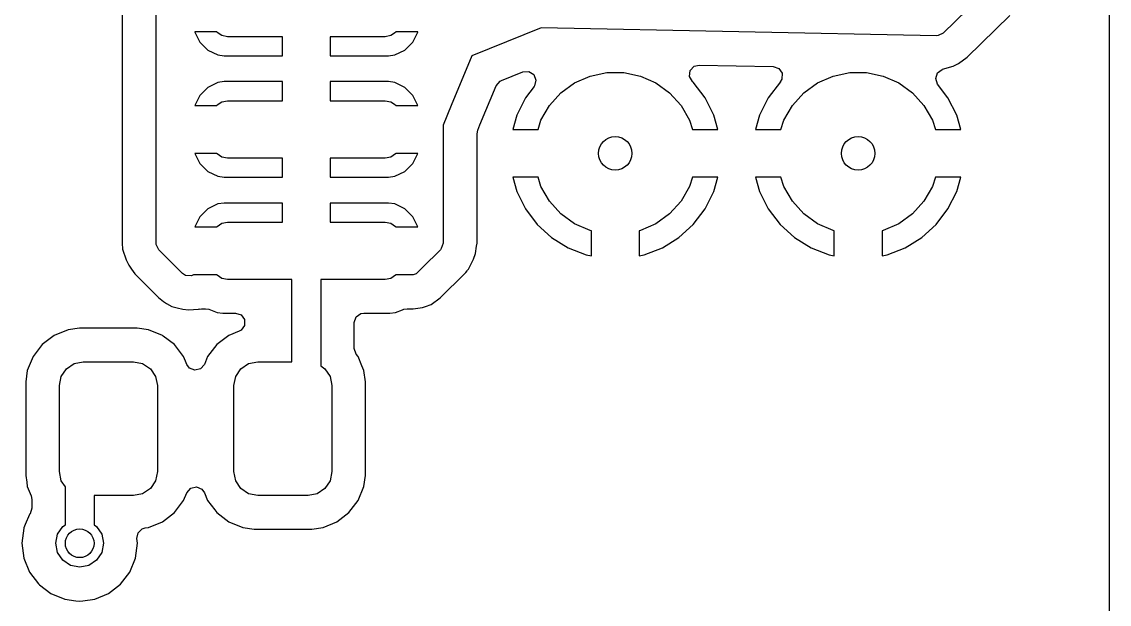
# Model space of a CAD drawing. Extents: x 0.22 to 1.78, y 0.22 to 2.18.
# Drawn here: x 1.3305 to 1.7782, y 0.4631 to 0.703 of the extents above; entities that cross this region are included whole.
import ezdxf

# ---------------------------------------------------------------- set-up
doc = ezdxf.new("R2010")
doc.units = 0
doc.header["$MEASUREMENT"] = 0
doc.layers.add('BLACK', color=7, linetype='CONTINUOUS')

msp = doc.modelspace()

# ---------------------------------------------------------------- linework, layer by layer
at = {"layer": 'BLACK', "linetype": 'CONTINUOUS'}
for p, q in [((1.77817, 1.3355), (1.77817, 0.286386)), ((1.37183, 0.768071), (1.37183, 0.611576)), ((1.38583, 0.698819), (1.38583, 0.718504)), ((1.72718, 0.715389), (1.70983, 0.698382)), ((1.71963, 0.688389), (1.73719, 0.705601)), ((1.38583, 0.668504), (1.38583, 0.698819)), ((1.41082, 0.698819), (1.40176, 0.698819)), ((1.40176, 0.698819), (1.40177, 0.69877)), ((1.40177, 0.69877), (1.40379, 0.694638)), ((1.41098, 0.69858), (1.41082, 0.698819)), ((1.4129, 0.6973), (1.41098, 0.69858)), ((1.48429, 0.69858), (1.48238, 0.6973)), ((1.48445, 0.698819), (1.48429, 0.69858)), ((1.49351, 0.698819), (1.48445, 0.698819)), ((1.49149, 0.694638), (1.49351, 0.69877)), ((1.49351, 0.69877), (1.49351, 0.698819)), ((1.54426, 0.70046), (1.51575, 0.688976)), ((1.70703, 0.697268), (1.54426, 0.70046)), ((1.54426, 0.70046), (1.54426, 0.70046)), ((1.40379, 0.694638), (1.40704, 0.691386)), ((1.41516, 0.69685), (1.4129, 0.6973)), ((1.4378, 0.69685), (1.41516, 0.69685)), ((1.4378, 0.688976), (1.4378, 0.69685)), ((1.48012, 0.69685), (1.45748, 0.69685)), ((1.45748, 0.69685), (1.45748, 0.688976)), ((1.48238, 0.6973), (1.48012, 0.69685)), ((1.48824, 0.691386), (1.49149, 0.694638)), ((1.70768, 0.69731), (1.70703, 0.697268)), ((1.70983, 0.698382), (1.70768, 0.69731)), ((1.40704, 0.691386), (1.41117, 0.689367)), ((1.4841, 0.689367), (1.48824, 0.691386)), ((1.41117, 0.689367), (1.41385, 0.688976)), ((1.41385, 0.688976), (1.4378, 0.688976)), ((1.4378, 0.688976), (1.4378, 0.688976)), ((1.4378, 0.688976), (1.4378, 0.688976)), ((1.45748, 0.688976), (1.48143, 0.688976)), ((1.45748, 0.688976), (1.45748, 0.688976)), ((1.48143, 0.688976), (1.4841, 0.689367)), ((1.48143, 0.688976), (1.48143, 0.688976)), ((1.51575, 0.688976), (1.50727, 0.668504)), ((1.51575, 0.688976), (1.51575, 0.688976)), ((1.51575, 0.688976), (1.51575, 0.688976)), ((1.51575, 0.688976), (1.51575, 0.688976)), ((1.60733, 0.684676), (1.60933, 0.685185)), ((1.60933, 0.685185), (1.63981, 0.684588)), ((1.71391, 0.684778), (1.71607, 0.68585)), ((1.71607, 0.68585), (1.71963, 0.688389)), ((1.52795, 0.678801), (1.5368, 0.682366)), ((1.5368, 0.682366), (1.5392, 0.682532)), ((1.5392, 0.682532), (1.54124, 0.681253)), ((1.54124, 0.681253), (1.54214, 0.679018)), ((1.55807, 0.6778), (1.56446, 0.680646)), ((1.56446, 0.680646), (1.57131, 0.6821)), ((1.57131, 0.6821), (1.5783, 0.6821)), ((1.5783, 0.6821), (1.58514, 0.680646)), ((1.58514, 0.680646), (1.59154, 0.6778)), ((1.60544, 0.680502), (1.6057, 0.682896)), ((1.60663, 0.678408), (1.60544, 0.680502)), ((1.6057, 0.682896), (1.60733, 0.684676)), ((1.63981, 0.684588), (1.64208, 0.683799)), ((1.64208, 0.683799), (1.64346, 0.681822)), ((1.64346, 0.681822), (1.64341, 0.679414)), ((1.65807, 0.6778), (1.66446, 0.680646)), ((1.66446, 0.680646), (1.67131, 0.6821)), ((1.67131, 0.6821), (1.6783, 0.6821)), ((1.6783, 0.6821), (1.68514, 0.680646)), ((1.68514, 0.680646), (1.69154, 0.6778)), ((1.70674, 0.679631), (1.70744, 0.681936)), ((1.70744, 0.681936), (1.70936, 0.683387)), ((1.70936, 0.683387), (1.7095, 0.683431)), ((1.7095, 0.683433), (1.71391, 0.684778)), ((1.7095, 0.683431), (1.7095, 0.683433)), ((1.7095, 0.683433), (1.7095, 0.683433)), ((1.41117, 0.677956), (1.40704, 0.675936)), ((1.41385, 0.678346), (1.41117, 0.677956)), ((1.4378, 0.678346), (1.41385, 0.678346)), ((1.41385, 0.678346), (1.41385, 0.678346)), ((1.4378, 0.670472), (1.4378, 0.678346)), ((1.45748, 0.678346), (1.45748, 0.670472)), ((1.48143, 0.678346), (1.45748, 0.678346)), ((1.45748, 0.678346), (1.45748, 0.678346)), ((1.4841, 0.677956), (1.48143, 0.678346)), ((1.48824, 0.675936), (1.4841, 0.677956)), ((1.51912, 0.660551), (1.5258, 0.676678)), ((1.5258, 0.676678), (1.52737, 0.678509)), ((1.52737, 0.678509), (1.52795, 0.678801)), ((1.54136, 0.676402), (1.53782, 0.671715)), ((1.54156, 0.676682), (1.54136, 0.676402)), ((1.54214, 0.679018), (1.54156, 0.676682)), ((1.55241, 0.673688), (1.55807, 0.6778)), ((1.59154, 0.6778), (1.5972, 0.673688)), ((1.60694, 0.67812), (1.60663, 0.678408)), ((1.61178, 0.671715), (1.60694, 0.67812)), ((1.64277, 0.678263), (1.63782, 0.671715)), ((1.64341, 0.679414), (1.64274, 0.678284)), ((1.64274, 0.678284), (1.64277, 0.678263)), ((1.65241, 0.673688), (1.65807, 0.6778)), ((1.69154, 0.6778), (1.6972, 0.673688)), ((1.70752, 0.677354), (1.70674, 0.679631)), ((1.71178, 0.671715), (1.70752, 0.677354)), ((1.40379, 0.672685), (1.40177, 0.668553)), ((1.40704, 0.675936), (1.40379, 0.672685)), ((1.49149, 0.672685), (1.48824, 0.675936)), ((1.49351, 0.668553), (1.49149, 0.672685)), ((1.53782, 0.671715), (1.53425, 0.66453)), ((1.53782, 0.671715), (1.53782, 0.671715)), ((1.54773, 0.668489), (1.55241, 0.673688)), ((1.5972, 0.673688), (1.60188, 0.668489)), ((1.61536, 0.66453), (1.61178, 0.671715)), ((1.61178, 0.671715), (1.61178, 0.671715)), ((1.63782, 0.671715), (1.63425, 0.66453)), ((1.63782, 0.671715), (1.63782, 0.671715)), ((1.64773, 0.668489), (1.65241, 0.673688)), ((1.6972, 0.673688), (1.70188, 0.668489)), ((1.71536, 0.66453), (1.71178, 0.671715)), ((1.71178, 0.671715), (1.71178, 0.671715)), ((1.38583, 0.648819), (1.38583, 0.668504)), ((1.40177, 0.668553), (1.40176, 0.668504)), ((1.40176, 0.668504), (1.41082, 0.668504)), ((1.40176, 0.668504), (1.40176, 0.668504)), ((1.41082, 0.668504), (1.41098, 0.668743)), ((1.41098, 0.668743), (1.4129, 0.670023)), ((1.4129, 0.670023), (1.41516, 0.670472)), ((1.41516, 0.670472), (1.4378, 0.670472)), ((1.45748, 0.670472), (1.48012, 0.670472)), ((1.48012, 0.670472), (1.48238, 0.670023)), ((1.48238, 0.670023), (1.48429, 0.668743)), ((1.48429, 0.668743), (1.48445, 0.668504)), ((1.48445, 0.668504), (1.49351, 0.668504)), ((1.49351, 0.668504), (1.49351, 0.668553)), ((1.49351, 0.668504), (1.49351, 0.668504)), ((1.50727, 0.668504), (1.50394, 0.660462)), ((1.54423, 0.66243), (1.54773, 0.668489)), ((1.60188, 0.668489), (1.60537, 0.66243)), ((1.64423, 0.66243), (1.64773, 0.668489)), ((1.70188, 0.668489), (1.70537, 0.66243)), ((1.53425, 0.66453), (1.53258, 0.658661)), ((1.61703, 0.658661), (1.61536, 0.66453)), ((1.63425, 0.66453), (1.63258, 0.658661)), ((1.71703, 0.658661), (1.71536, 0.66453)), ((1.50394, 0.660462), (1.50394, 0.611851)), ((1.51793, 0.656903), (1.51823, 0.658394)), ((1.51823, 0.658394), (1.51912, 0.660551)), ((1.53258, 0.658661), (1.54301, 0.658661)), ((1.54301, 0.658661), (1.54423, 0.66243)), ((1.60537, 0.66243), (1.6066, 0.658661)), ((1.6066, 0.658661), (1.61703, 0.658661)), ((1.63258, 0.658661), (1.64301, 0.658661)), ((1.64301, 0.658661), (1.64423, 0.66243)), ((1.70537, 0.66243), (1.7066, 0.658661)), ((1.7066, 0.658661), (1.71703, 0.658661)), ((1.51793, 0.611851), (1.51793, 0.656903)), ((1.38583, 0.618504), (1.38583, 0.648819)), ((1.41082, 0.648819), (1.40176, 0.648819)), ((1.40176, 0.648819), (1.40177, 0.64877)), ((1.40177, 0.64877), (1.40379, 0.644638)), ((1.41098, 0.64858), (1.41082, 0.648819)), ((1.4129, 0.6473), (1.41098, 0.64858)), ((1.41516, 0.64685), (1.4129, 0.6473)), ((1.4378, 0.64685), (1.41516, 0.64685)), ((1.4378, 0.638976), (1.4378, 0.64685)), ((1.48012, 0.64685), (1.45748, 0.64685)), ((1.45748, 0.64685), (1.45748, 0.638976)), ((1.48238, 0.6473), (1.48012, 0.64685)), ((1.48429, 0.64858), (1.48238, 0.6473)), ((1.48445, 0.648819), (1.48429, 0.64858)), ((1.49351, 0.648819), (1.48445, 0.648819)), ((1.49149, 0.644638), (1.49351, 0.64877)), ((1.49351, 0.64877), (1.49351, 0.648819)), ((1.40379, 0.644638), (1.40704, 0.641386)), ((1.40704, 0.641386), (1.41117, 0.639367)), ((1.4841, 0.639367), (1.48824, 0.641386)), ((1.48824, 0.641386), (1.49149, 0.644638)), ((1.41117, 0.639367), (1.41385, 0.638976)), ((1.41385, 0.638976), (1.4378, 0.638976)), ((1.4378, 0.638976), (1.4378, 0.638976)), ((1.4378, 0.638976), (1.4378, 0.638976)), ((1.45748, 0.638976), (1.48143, 0.638976)), ((1.45748, 0.638976), (1.45748, 0.638976)), ((1.48143, 0.638976), (1.4841, 0.639367)), ((1.48143, 0.638976), (1.48143, 0.638976)), ((1.53258, 0.638976), (1.53425, 0.633107)), ((1.54301, 0.638976), (1.53258, 0.638976)), ((1.54423, 0.635208), (1.54301, 0.638976)), ((1.6066, 0.638976), (1.60537, 0.635208)), ((1.61703, 0.638976), (1.6066, 0.638976)), ((1.61536, 0.633107), (1.61703, 0.638976)), ((1.63258, 0.638976), (1.63425, 0.633107)), ((1.64301, 0.638976), (1.63258, 0.638976)), ((1.64423, 0.635208), (1.64301, 0.638976)), ((1.7066, 0.638976), (1.70537, 0.635208)), ((1.71703, 0.638976), (1.7066, 0.638976)), ((1.71536, 0.633107), (1.71703, 0.638976)), ((1.53425, 0.633107), (1.53782, 0.625923)), ((1.54773, 0.629149), (1.54423, 0.635208)), ((1.60537, 0.635208), (1.60188, 0.629149)), ((1.61178, 0.625923), (1.61536, 0.633107)), ((1.63425, 0.633107), (1.63782, 0.625923)), ((1.64773, 0.629149), (1.64423, 0.635208)), ((1.70537, 0.635208), (1.70188, 0.629149)), ((1.71178, 0.625923), (1.71536, 0.633107)), ((1.41117, 0.627956), (1.40704, 0.625936)), ((1.41385, 0.628346), (1.41117, 0.627956)), ((1.4378, 0.628346), (1.41385, 0.628346)), ((1.41385, 0.628346), (1.41385, 0.628346)), ((1.4378, 0.620472), (1.4378, 0.628346)), ((1.45748, 0.628346), (1.45748, 0.620472)), ((1.48143, 0.628346), (1.45748, 0.628346)), ((1.45748, 0.628346), (1.45748, 0.628346)), ((1.4841, 0.627956), (1.48143, 0.628346)), ((1.48824, 0.625936), (1.4841, 0.627956)), ((1.55241, 0.62395), (1.54773, 0.629149)), ((1.60188, 0.629149), (1.5972, 0.62395)), ((1.65241, 0.62395), (1.64773, 0.629149)), ((1.70188, 0.629149), (1.6972, 0.62395)), ((1.40379, 0.622685), (1.40177, 0.618553)), ((1.40704, 0.625936), (1.40379, 0.622685)), ((1.49149, 0.622685), (1.48824, 0.625936)), ((1.49351, 0.618553), (1.49149, 0.622685)), ((1.53782, 0.625923), (1.53782, 0.625923)), ((1.53782, 0.625923), (1.54266, 0.619518)), ((1.55807, 0.619838), (1.55241, 0.62395)), ((1.5972, 0.62395), (1.59154, 0.619838)), ((1.60694, 0.619518), (1.61178, 0.625923)), ((1.61178, 0.625923), (1.61178, 0.625923)), ((1.63782, 0.625923), (1.63782, 0.625923)), ((1.63782, 0.625923), (1.64266, 0.619518)), ((1.65807, 0.619838), (1.65241, 0.62395)), ((1.6972, 0.62395), (1.69154, 0.619838)), ((1.70694, 0.619518), (1.71178, 0.625923)), ((1.71178, 0.625923), (1.71178, 0.625923)), ((1.38583, 0.611851), (1.38583, 0.618504)), ((1.40177, 0.618553), (1.40176, 0.618504)), ((1.40176, 0.618504), (1.41082, 0.618504)), ((1.40176, 0.618504), (1.40176, 0.618504)), ((1.41082, 0.618504), (1.41098, 0.618743)), ((1.41098, 0.618743), (1.4129, 0.620023)), ((1.4129, 0.620023), (1.41516, 0.620472)), ((1.41516, 0.620472), (1.4378, 0.620472)), ((1.45748, 0.620472), (1.48012, 0.620472)), ((1.48012, 0.620472), (1.48238, 0.620023)), ((1.48238, 0.620023), (1.48429, 0.618743)), ((1.48429, 0.618743), (1.48445, 0.618504)), ((1.48445, 0.618504), (1.49351, 0.618504)), ((1.49351, 0.618504), (1.49351, 0.618553)), ((1.49351, 0.618504), (1.49351, 0.618504)), ((1.54266, 0.619518), (1.54859, 0.614111)), ((1.56446, 0.616992), (1.55807, 0.619838)), ((1.59154, 0.619838), (1.58514, 0.616992)), ((1.60101, 0.614111), (1.60694, 0.619518)), ((1.64266, 0.619518), (1.64859, 0.614111)), ((1.66446, 0.616992), (1.65807, 0.619838)), ((1.69154, 0.619838), (1.68514, 0.616992)), ((1.70101, 0.614111), (1.70694, 0.619518)), ((1.54859, 0.614111), (1.55542, 0.609886)), ((1.56496, 0.616886), (1.56446, 0.616992)), ((1.56496, 0.606602), (1.56496, 0.616886)), ((1.58514, 0.616992), (1.58465, 0.616886)), ((1.58465, 0.616886), (1.58465, 0.606602)), ((1.59419, 0.609886), (1.60101, 0.614111)), ((1.64859, 0.614111), (1.65542, 0.609886)), ((1.66496, 0.616886), (1.66446, 0.616992)), ((1.66496, 0.606602), (1.66496, 0.616886)), ((1.68514, 0.616992), (1.68465, 0.616886)), ((1.68465, 0.616886), (1.68465, 0.606602)), ((1.69419, 0.609886), (1.70101, 0.614111)), ((1.37183, 0.611576), (1.37185, 0.611027)), ((1.37185, 0.611027), (1.37192, 0.610143)), ((1.37192, 0.610143), (1.37202, 0.60928)), ((1.37202, 0.60928), (1.37202, 0.60928)), ((1.37202, 0.60928), (1.3734, 0.604887)), ((1.38587, 0.611241), (1.38583, 0.611851)), ((1.38697, 0.609095), (1.38587, 0.611241)), ((1.3967, 0.59936), (1.38697, 0.609095)), ((1.5028, 0.609095), (1.49547, 0.601772)), ((1.50319, 0.60956), (1.5028, 0.609095)), ((1.50394, 0.611851), (1.50319, 0.60956)), ((1.51725, 0.607526), (1.51773, 0.610559)), ((1.51773, 0.610559), (1.51793, 0.611851)), ((1.55542, 0.609886), (1.55542, 0.609886)), ((1.55542, 0.609886), (1.5629, 0.606987)), ((1.58671, 0.606987), (1.59419, 0.609886)), ((1.59419, 0.609886), (1.59419, 0.609886)), ((1.65542, 0.609886), (1.65542, 0.609886)), ((1.65542, 0.609886), (1.6629, 0.606987)), ((1.68671, 0.606987), (1.69419, 0.609886)), ((1.69419, 0.609886), (1.69419, 0.609886)), ((1.3734, 0.604887), (1.37381, 0.604084)), ((1.5159, 0.604065), (1.5165, 0.605234)), ((1.5165, 0.605235), (1.51725, 0.607526)), ((1.5165, 0.605234), (1.5165, 0.605235)), ((1.5629, 0.606987), (1.56496, 0.606602)), ((1.56496, 0.606602), (1.56496, 0.606602)), ((1.58465, 0.606602), (1.58671, 0.606987)), ((1.6629, 0.606987), (1.66496, 0.606602)), ((1.66496, 0.606602), (1.66496, 0.606602)), ((1.68465, 0.606602), (1.68671, 0.606987)), ((1.37381, 0.604084), (1.3745, 0.602741)), ((1.3745, 0.602741), (1.37566, 0.601147)), ((1.37566, 0.601147), (1.37707, 0.599198)), ((1.49547, 0.601772), (1.49286, 0.599163)), ((1.49547, 0.601772), (1.49547, 0.601772)), ((1.51326, 0.599796), (1.51384, 0.60047)), ((1.51384, 0.60047), (1.51397, 0.60064)), ((1.51397, 0.60064), (1.51438, 0.601147)), ((1.51438, 0.601147), (1.5159, 0.604065)), ((1.37707, 0.599198), (1.37707, 0.599198)), ((1.37707, 0.599198), (1.38681, 0.589463)), ((1.39795, 0.598524), (1.3967, 0.59936)), ((1.40035, 0.59832), (1.39795, 0.598524)), ((1.40117, 0.598819), (1.40035, 0.59832)), ((1.41082, 0.598819), (1.40117, 0.598819)), ((1.41098, 0.59858), (1.41082, 0.598819)), ((1.4129, 0.5973), (1.41098, 0.59858)), ((1.41516, 0.59685), (1.4129, 0.5973)), ((1.44173, 0.59685), (1.41516, 0.59685)), ((1.44173, 0.562992), (1.44173, 0.59685)), ((1.48012, 0.59685), (1.45354, 0.59685)), ((1.45354, 0.59685), (1.45354, 0.561274)), ((1.48238, 0.5973), (1.48012, 0.59685)), ((1.48429, 0.59858), (1.48238, 0.5973)), ((1.48445, 0.598819), (1.48429, 0.59858)), ((1.49165, 0.598819), (1.48445, 0.598819)), ((1.49286, 0.599163), (1.49165, 0.598819)), ((1.50276, 0.589266), (1.51289, 0.599392)), ((1.51289, 0.599392), (1.51326, 0.599796)), ((1.38681, 0.589463), (1.38889, 0.587747)), ((1.38889, 0.587747), (1.39013, 0.586911)), ((1.39013, 0.586911), (1.39013, 0.586911)), ((1.39013, 0.586911), (1.3923, 0.585719)), ((1.49666, 0.585692), (1.49901, 0.586589)), ((1.49901, 0.586589), (1.50276, 0.589266)), ((1.3923, 0.585719), (1.3945, 0.585156)), ((1.3945, 0.585156), (1.39676, 0.584579)), ((1.39676, 0.584579), (1.39676, 0.584579)), ((1.39676, 0.584579), (1.39676, 0.584579)), ((1.39676, 0.584579), (1.39916, 0.584375)), ((1.39916, 0.584375), (1.4033, 0.58464)), ((1.4033, 0.58464), (1.4036, 0.584707)), ((1.4033, 0.58464), (1.4033, 0.58464)), ((1.4036, 0.584707), (1.40361, 0.584652)), ((1.40361, 0.584652), (1.40451, 0.584823)), ((1.40451, 0.584823), (1.40615, 0.584823)), ((1.40615, 0.584823), (1.40751, 0.584577)), ((1.40751, 0.584577), (1.41093, 0.583304)), ((1.41093, 0.583304), (1.41093, 0.583304)), ((1.41093, 0.583304), (1.41093, 0.583304)), ((1.41093, 0.583304), (1.41327, 0.583051)), ((1.41327, 0.583051), (1.41847, 0.583051)), ((1.41847, 0.583051), (1.42076, 0.582307)), ((1.42076, 0.582307), (1.42218, 0.580358)), ((1.46809, 0.581445), (1.47004, 0.58286)), ((1.47004, 0.58286), (1.47124, 0.583051)), ((1.47124, 0.583051), (1.482, 0.583051)), ((1.482, 0.583051), (1.48435, 0.583304)), ((1.482, 0.583051), (1.482, 0.583051)), ((1.48435, 0.583304), (1.48722, 0.584375)), ((1.48722, 0.584375), (1.48776, 0.584577)), ((1.48776, 0.584577), (1.48913, 0.584823)), ((1.48913, 0.584823), (1.49164, 0.584823)), ((1.49164, 0.584823), (1.49165, 0.584823)), ((1.49165, 0.584823), (1.49544, 0.585348)), ((1.49544, 0.585348), (1.49666, 0.585692)), ((1.42218, 0.577949), (1.42076, 0.576)), ((1.42218, 0.580358), (1.42218, 0.577949)), ((1.46734, 0.579154), (1.46809, 0.581445)), ((1.46734, 0.568527), (1.46734, 0.579154)), ((1.34388, 0.573801), (1.33895, 0.570011)), ((1.34964, 0.576183), (1.34388, 0.573801)), ((1.34388, 0.573801), (1.34388, 0.573801)), ((1.35426, 0.576791), (1.34964, 0.576183)), ((1.34964, 0.576183), (1.34964, 0.576183)), ((1.37803, 0.576791), (1.35426, 0.576791)), ((1.35426, 0.576791), (1.35426, 0.576791)), ((1.38265, 0.576183), (1.37803, 0.576791)), ((1.3884, 0.573801), (1.38265, 0.576183)), ((1.38265, 0.576183), (1.38265, 0.576183)), ((1.38873, 0.573549), (1.3884, 0.573801)), ((1.3884, 0.573801), (1.3884, 0.573801)), ((1.3884, 0.573801), (1.3884, 0.573801)), ((1.39334, 0.570011), (1.38873, 0.573549)), ((1.41573, 0.573801), (1.4108, 0.570011)), ((1.41996, 0.575553), (1.41573, 0.573801)), ((1.42076, 0.576), (1.41996, 0.575553)), ((1.33895, 0.570011), (1.33516, 0.565072)), ((1.33895, 0.570011), (1.33895, 0.570011)), ((1.39713, 0.565072), (1.39334, 0.570011)), ((1.39334, 0.570011), (1.39334, 0.570011)), ((1.39334, 0.570011), (1.39334, 0.570011)), ((1.4108, 0.570011), (1.40701, 0.565072)), ((1.4108, 0.570011), (1.4108, 0.570011)), ((1.33516, 0.565072), (1.33277, 0.559322)), ((1.33516, 0.565072), (1.33516, 0.565072)), ((1.39791, 0.563176), (1.39713, 0.565072)), ((1.40701, 0.565072), (1.40567, 0.561841)), ((1.46734, 0.568425), (1.46734, 0.568527)), ((1.46815, 0.566154), (1.46734, 0.568425)), ((1.46898, 0.565072), (1.46815, 0.566154)), ((1.47053, 0.561317), (1.46898, 0.565072)), ((1.46898, 0.565072), (1.46898, 0.565072)), ((1.46898, 0.565072), (1.46898, 0.565072)), ((1.34671, 0.556916), (1.34885, 0.560109)), ((1.34885, 0.560109), (1.35204, 0.562243)), ((1.35204, 0.562243), (1.35581, 0.562992)), ((1.35581, 0.562992), (1.37648, 0.562992)), ((1.37648, 0.562992), (1.38024, 0.562243)), ((1.38024, 0.562243), (1.38344, 0.560109)), ((1.38344, 0.560109), (1.38557, 0.556916)), ((1.39847, 0.561841), (1.39791, 0.563176)), ((1.39954, 0.560369), (1.39847, 0.561841)), ((1.40176, 0.559447), (1.39954, 0.560369)), ((1.4041, 0.560009), (1.40176, 0.559447)), ((1.40567, 0.561841), (1.4041, 0.560009)), ((1.41856, 0.556916), (1.4207, 0.560109)), ((1.4207, 0.560109), (1.42389, 0.562243)), ((1.42389, 0.562243), (1.42766, 0.562992)), ((1.42766, 0.562992), (1.44173, 0.562992)), ((1.45354, 0.561274), (1.45529, 0.560109)), ((1.45529, 0.560109), (1.45742, 0.556916)), ((1.47136, 0.559321), (1.47053, 0.561317)), ((1.33277, 0.559321), (1.33217, 0.554699)), ((1.33277, 0.559322), (1.33277, 0.559321)), ((1.34596, 0.55315), (1.34671, 0.556916)), ((1.38557, 0.556916), (1.38632, 0.55315)), ((1.41781, 0.55315), (1.41856, 0.556916)), ((1.45742, 0.556916), (1.45817, 0.55315)), ((1.47197, 0.554699), (1.47136, 0.559321)), ((1.33217, 0.554699), (1.33217, 0.516167)), ((1.34596, 0.517717), (1.34596, 0.55315)), ((1.38632, 0.55315), (1.38632, 0.517717)), ((1.41781, 0.517717), (1.41781, 0.55315)), ((1.45817, 0.55315), (1.45817, 0.517717)), ((1.47197, 0.516167), (1.47197, 0.554699)), ((1.33217, 0.516167), (1.33217, 0.516167)), ((1.33217, 0.516167), (1.33253, 0.513425)), ((1.34671, 0.51395), (1.34596, 0.517717)), ((1.38632, 0.517717), (1.38557, 0.51395)), ((1.41856, 0.51395), (1.41781, 0.517717)), ((1.45817, 0.517717), (1.45742, 0.51395)), ((1.47136, 0.511545), (1.47197, 0.516167)), ((1.33253, 0.513425), (1.33277, 0.511545)), ((1.33277, 0.511545), (1.33433, 0.50779)), ((1.34843, 0.511389), (1.34671, 0.51395)), ((1.34843, 0.495853), (1.34843, 0.511389)), ((1.38344, 0.510757), (1.38024, 0.508623)), ((1.38557, 0.51395), (1.38344, 0.510757)), ((1.39847, 0.509025), (1.40003, 0.510857)), ((1.40003, 0.510857), (1.40237, 0.511419)), ((1.40237, 0.511419), (1.4046, 0.510498)), ((1.4046, 0.510498), (1.40567, 0.509025)), ((1.4207, 0.510757), (1.41856, 0.51395)), ((1.42389, 0.508623), (1.4207, 0.510757)), ((1.45529, 0.510757), (1.45209, 0.508623)), ((1.45742, 0.51395), (1.45529, 0.510757)), ((1.46898, 0.505794), (1.47136, 0.511545)), ((1.33433, 0.50779), (1.33463, 0.506298)), ((1.33463, 0.506298), (1.33463, 0.502668)), ((1.37648, 0.507874), (1.36024, 0.507874)), ((1.36024, 0.507874), (1.36024, 0.495853)), ((1.38024, 0.508623), (1.37648, 0.507874)), ((1.39713, 0.505794), (1.39847, 0.509025)), ((1.40567, 0.509025), (1.40701, 0.505794)), ((1.42766, 0.507874), (1.42389, 0.508623)), ((1.44833, 0.507874), (1.42766, 0.507874)), ((1.45209, 0.508623), (1.44833, 0.507874)), ((1.33463, 0.502668), (1.33388, 0.500377)), ((1.39334, 0.500855), (1.39713, 0.505794)), ((1.40701, 0.505794), (1.40701, 0.505794)), ((1.40701, 0.505794), (1.4099, 0.502024)), ((1.4099, 0.502024), (1.4108, 0.500855)), ((1.46519, 0.500855), (1.46898, 0.505794)), ((1.33368, 0.500112), (1.33193, 0.495877)), ((1.33382, 0.500296), (1.33368, 0.500112)), ((1.33388, 0.500377), (1.33382, 0.500296)), ((1.38265, 0.494683), (1.3884, 0.497066)), ((1.3884, 0.497066), (1.39334, 0.500855)), ((1.4108, 0.500855), (1.41573, 0.497066)), ((1.41573, 0.497066), (1.41573, 0.497066)), ((1.41573, 0.497066), (1.41573, 0.497065)), ((1.41573, 0.497065), (1.42149, 0.494683)), ((1.4545, 0.494683), (1.46025, 0.497066)), ((1.46025, 0.497066), (1.46519, 0.500855)), ((1.3313, 0.494361), (1.33048, 0.488189)), ((1.33136, 0.494503), (1.3313, 0.494361)), ((1.3313, 0.494361), (1.3313, 0.494361)), ((1.33193, 0.495877), (1.33136, 0.494503)), ((1.34524, 0.491956), (1.34737, 0.495149)), ((1.34737, 0.495149), (1.34843, 0.495853)), ((1.36024, 0.495853), (1.36129, 0.495149)), ((1.36129, 0.495149), (1.36342, 0.491956)), ((1.37792, 0.49013), (1.37836, 0.492498)), ((1.37836, 0.492498), (1.38011, 0.494156)), ((1.38011, 0.494156), (1.38128, 0.494503)), ((1.38128, 0.494503), (1.38265, 0.494683)), ((1.42149, 0.494683), (1.42149, 0.494683)), ((1.42149, 0.494683), (1.42611, 0.494075)), ((1.42611, 0.494075), (1.44988, 0.494075)), ((1.44988, 0.494075), (1.4545, 0.494683)), ((1.33048, 0.488189), (1.33048, 0.488189)), ((1.33048, 0.488189), (1.3313, 0.482017)), ((1.34449, 0.488189), (1.34524, 0.491956)), ((1.34524, 0.484422), (1.34449, 0.488189)), ((1.36342, 0.491956), (1.36417, 0.488189)), ((1.36417, 0.488189), (1.36342, 0.484422)), ((1.37736, 0.482017), (1.37818, 0.488189)), ((1.37818, 0.488189), (1.37792, 0.49013)), ((1.34737, 0.481229), (1.34524, 0.484422)), ((1.36342, 0.484422), (1.36129, 0.481229)), ((1.3313, 0.482017), (1.3313, 0.482017)), ((1.3313, 0.482017), (1.33368, 0.476266)), ((1.35056, 0.479096), (1.34737, 0.481229)), ((1.35433, 0.478346), (1.35056, 0.479096)), ((1.3581, 0.479096), (1.35433, 0.478346)), ((1.36129, 0.481229), (1.3581, 0.479096)), ((1.37498, 0.476266), (1.37736, 0.482017)), ((1.33368, 0.476266), (1.33368, 0.476266)), ((1.33368, 0.476266), (1.33738, 0.471443)), ((1.37119, 0.471327), (1.37498, 0.476266)), ((1.33738, 0.471443), (1.33747, 0.471327)), ((1.33747, 0.471327), (1.33747, 0.471327)), ((1.33747, 0.471327), (1.33747, 0.471327)), ((1.33747, 0.471327), (1.3378, 0.471072)), ((1.3378, 0.471072), (1.34241, 0.467538)), ((1.36625, 0.467538), (1.37119, 0.471327)), ((1.34241, 0.467538), (1.34241, 0.467538)), ((1.34241, 0.467538), (1.34241, 0.467538)), ((1.34241, 0.467538), (1.34815, 0.465158)), ((1.3605, 0.465156), (1.36625, 0.467538)), ((1.34815, 0.465158), (1.34816, 0.465156)), ((1.34816, 0.465156), (1.35279, 0.464546)), ((1.35279, 0.464546), (1.35433, 0.464343)), ((1.35433, 0.464343), (1.35557, 0.464506)), ((1.35433, 0.464343), (1.35433, 0.464343)), ((1.35433, 0.464343), (1.35433, 0.464343)), ((1.35557, 0.464506), (1.3605, 0.465156))]:
    msp.add_line(p, q, dxfattribs=at)
at = {"layer": 'BLACK'}
for centre, radius in [((1.5748, 0.648819), 0.00689), ((1.6748, 0.648819), 0.00689), ((1.35433, 0.488189), 0.005906)]:
    msp.add_circle(centre, radius, dxfattribs=at)

doc.saveas('drawing.dxf')
